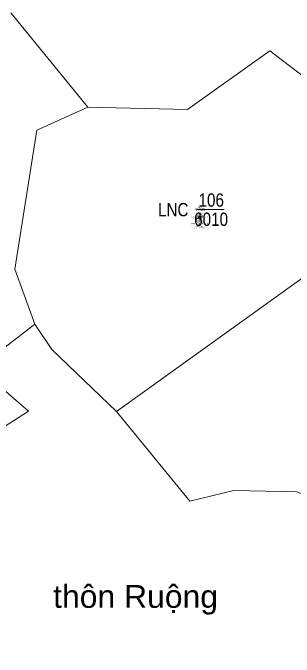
# Model space of a CAD drawing. Header units: metres. Extents: x 545779 to 547235, y 1841259 to 1843294.
# Drawn here: x 546854.3 to 546928.2, y 1842639.2 to 1842808.6 of the extents above; entities that cross this region are included whole.
import ezdxf
from ezdxf.enums import TextEntityAlignment as Align

# ---------------------------------------------------------------- set-up
doc = ezdxf.new("R2010")
doc.units = ezdxf.units.M
doc.header["$MEASUREMENT"] = 0
for name, color, linetype, lineweight in [('Level 10', 7, 'Continuous', 0), ('Level 11', 7, 'Continuous', 0), ('Level 13', 7, 'Continuous', 0), ('Level 15', 7, 'Continuous', 0), ('Level 18', 7, 'Continuous', 0)]:
    doc.layers.add(name, color=color, linetype=linetype, lineweight=lineweight)
doc.styles.add('Style-Vnarial', font='Vnarial.shx')
doc.styles.add('Style-vnarialNarrowI', font='vnarialNarrowI.shx')
doc.styles.add('Style-Vntimei', font='Vntimei.shx')

# ---------------------------------------------------------------- blocks, each defined once
blk = doc.blocks.new('N_THUA_161')
at = {"layer": 'Level 13', "color": 230, "linetype": 'Continuous', "lineweight": 13, "flags": 128}
blk.add_lwpolyline([(-2.62, 0), (4.46, 0)], dxfattribs=at)
at = {"layer": 'Level 13', "color": 230, "linetype": 'Continuous', "lineweight": 0, "style": 'Style-vnarialNarrowI'}
blk.add_text('106', height=3.49998, dxfattribs=at).set_placement((1.098779, 0.78), align=Align.CENTER)
blk.add_text('LNC ', height=3.49998, dxfattribs=at).set_placement((-3.771418, -0.00001), align=Align.MIDDLE_RIGHT)
blk.add_text('6010', height=3.49998, dxfattribs=at).set_placement((1.059544, -0.78002), align=Align.TOP_CENTER)
blk = doc.blocks.new('CENTRD')
at = {"layer": 'Level 11', "linetype": 'Continuous', "lineweight": 0}
h = blk.add_hatch(color=3, dxfattribs=at)
edge = h.paths.add_edge_path()
edge.add_arc((-0.0025, 0), 1.500056, 0, 360)
at = {"layer": 'Level 11', "color": 3, "linetype": 'Continuous', "lineweight": 0}
for p, q in [((-6.200231, 0), (-12.600469, 0)), ((0, 6.200231), (-6.200231, 0)), ((-6.200231, 0), (0, -6.200231)), ((0, 12.600469), (0, 6.200231)), ((6.200231, 0), (0, 6.200231)), ((0, -6.200231), (6.200231, 0)), ((12.400462, 0), (6.200231, 0)), ((0, -6.200231), (0, -12.600469))]:
    blk.add_line(p, q, dxfattribs=at)

msp = doc.modelspace()

# ---------------------------------------------------------------- linework, layer by layer
at = {"layer": 'Level 10', "color": 7, "linetype": 'Continuous', "lineweight": 0, "flags": 128}
for points in [[(546853.82, 1842808.65), (546874.06, 1842783.87)], [(546971.33, 1842771.76), (546938.06, 1842786.29), (546921.88, 1842798.65), (546900.26, 1842783.27), (546874.06, 1842783.87)], [(546874.06, 1842783.87), (546860.63, 1842777.82), (546854.83, 1842741.26), (546860.07, 1842726.76)], [(546881.54, 1842703.78), (546943.4, 1842748.28), (546961.19, 1842758.23), (546971.33, 1842771.76)], [(546860.07, 1842726.76), (546845.16, 1842715.26), (546858.43, 1842703.9), (546829.4, 1842685.32), (546799.38, 1842674.56)], [(546860.07, 1842726.76), (546864.53, 1842720.13), (546881.54, 1842703.78)], [(546956.35, 1842629.44), (546960.68, 1842638.98), (546962.32, 1842657.63), (546959.98, 1842663.26), (546943.18, 1842677.21), (546928.99, 1842682.68), (546912.44, 1842683.05), (546900.79, 1842680.2), (546881.54, 1842703.78)]]:
    msp.add_lwpolyline(points, dxfattribs=at)

# ---------------------------------------------------------------- block references
at = {"layer": 'Level 11', "color": 3, "linetype": 'Continuous', "lineweight": 0, "xscale": 0.049998, "yscale": 0.049998, "zscale": 0.049998}
msp.add_blockref('CENTRD', (546903.49, 1842755), dxfattribs=at)
at = {"layer": 'Level 13', "color": 230, "linetype": 'Continuous', "lineweight": 0}
msp.add_blockref('N_THUA_161', (546905.36, 1842756.9), dxfattribs=at)

# ---------------------------------------------------------------- texts
at = {"layer": 'Level 15', "color": 3, "linetype": 'Continuous', "lineweight": 0, "insert": (546903.49, 1842754.95), "char_height": 0.3, "attachment_point": 5, "line_spacing_factor": 0.72, "style": 'Style-Vntimei'}
msp.add_mtext('106\\PLNC\\PHå V¨n NhÒ\\PTh«n Ruéng\\P \\P1986\\P197236125\\P24/07/2006\\PC«ng an t∅nh Qu¶ng TrÞ\\PHå ThÞ Khanh\\P1987\\P197155691\\P08/08/2001\\PC«ng an t∅nh Qu¶ng TrÞ\\P69/6\\P14/06/2007\\PC«ng an x· H\xadíng T©n\\P', dxfattribs=at)
at = {"layer": 'Level 18', "color": 7, "linetype": 'Continuous', "lineweight": 0, "style": 'Style-Vnarial'}
msp.add_text('th«n Ruéng', height=6, dxfattribs=at).set_placement((546886.57, 1842655.18), align=Align.MIDDLE_CENTER)

doc.saveas('drawing.dxf')
